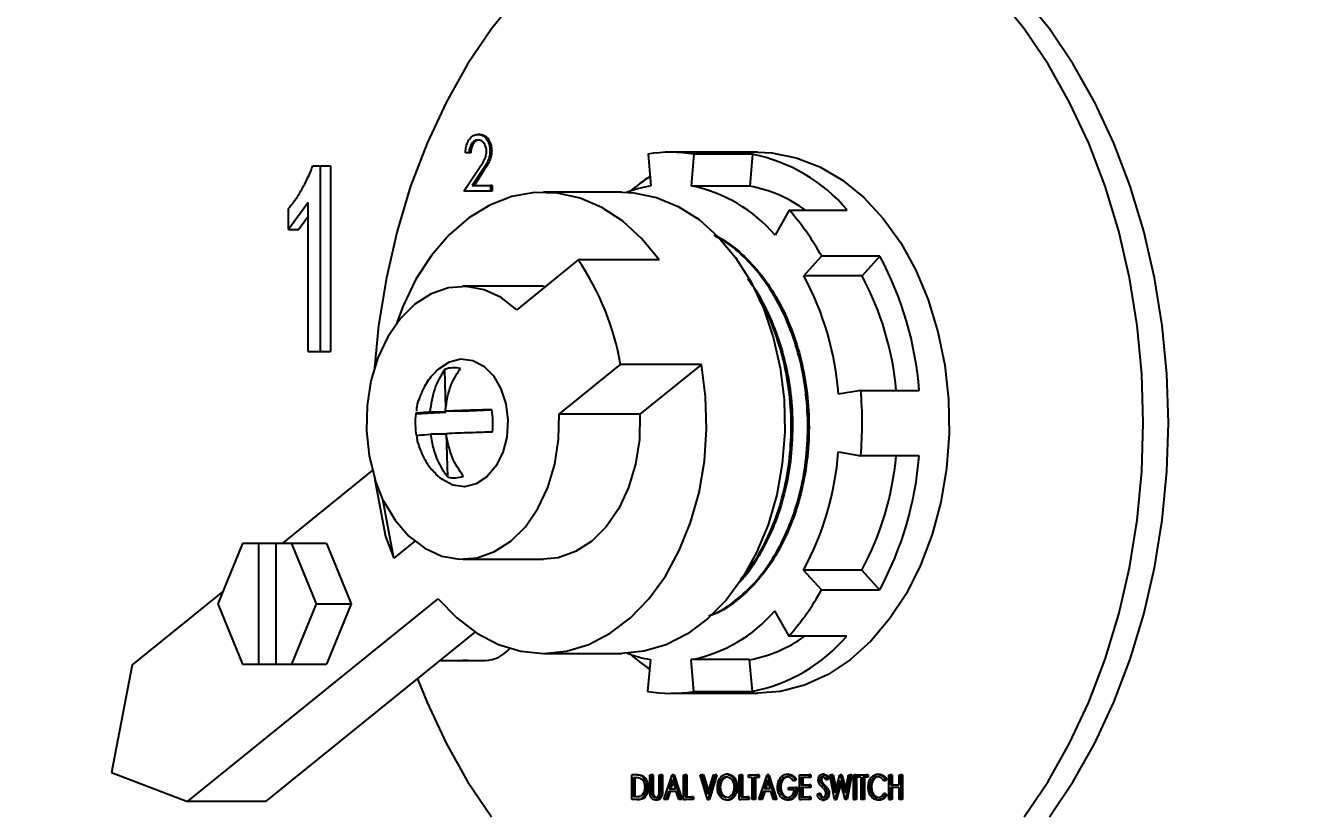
# Model space of a CAD drawing. Header units: millimetres. Extents: x 118006 to 124636, y -130611 to -125922.
# Drawn here: x 121237.7 to 121341.2, y -127298 to -127233.9 of the extents above; entities that cross this region are included whole.
import ezdxf

# ---------------------------------------------------------------- set-up
doc = ezdxf.new("R2010")
doc.units = ezdxf.units.MM
doc.header["$LTSCALE"] = 13
for name, color, linetype in [('几何体', 7, 'Continuous'), ('尺寸', 3, 'Continuous'), ('注释', 2, 'Continuous')]:
    doc.layers.add(name, color=color, linetype=linetype)
doc.styles.add('SLDTEXTSTYLE0', font='hyswlongfangsong.ttf')
doc.styles.get("Standard").update_dxf_attribs({"font": 'gbenor.shx', "bigfont": 'gbcbig.shx'})
doc.dimstyles.new('SLDDIMSTYLE0', dxfattribs={"dimtxt": 50, "dimasz": 40.8, "dimexe": 0, "dimexo": 0.0625, "dimgap": 12.5, "dimtad": 2, "dimdec": 0, "dimrnd": 1e-09, "dimzin": 12, "dimdsep": 46, "dimtxsty": 'SLDTEXTSTYLE0', "dimsah": 1, "dimcen": 0.09, "dimadec": 0, "dimazin": 3, "dimtfac": 1, "dimtdec": 0, "dimtmove": 0, "dimatfit": 0, "dimfxl": 1, "dimfrac": 2, "dimtolj": 1, "dimtzin": 12, "dimarcsym": 0})
doc.dimstyles.new('SLDDIMSTYLE2', dxfattribs={"dimtxt": 0.18, "dimasz": 40.8, "dimexe": 0, "dimexo": 0.0625, "dimgap": 0, "dimtad": 0, "dimtih": 1, "dimtoh": 1, "dimdec": 0, "dimrnd": 1e-09, "dimzin": 0, "dimdsep": 46, "dimtxsty": 'Standard', "dimsah": 1, "dimcen": 0.09, "dimadec": 0, "dimazin": 0, "dimtfac": 40.8, "dimtdec": 0, "dimtofl": 0, "dimtmove": 0, "dimatfit": 3, "dimfxl": 1, "dimfrac": 2, "dimtolj": 1, "dimtzin": 0, "dimarcsym": 0})

# ---------------------------------------------------------------- blocks, each defined once
blk = doc.blocks.new('*D37')
at = {"layer": 'Defpoints', "color": 0, "transparency": 16777216}
for p in [(121116.8, -127104.56), (121428.73, -127104.56), (121501.99, -127792.81)]:
    blk.add_point(p, dxfattribs=at)
at = {"layer": '尺寸', "color": 0, "lineweight": -2, "transparency": 16777216}
for p, q in [((121428.67, -127104.56), (121116.8, -127104.56)), ((121116.8, -127752.01), (121116.8, -127145.36)), ((121501.93, -127792.81), (121116.8, -127792.81))]:
    blk.add_line(p, q, dxfattribs=at)
at = {"layer": '尺寸', "color": 0, "transparency": 16777216}
for points in [[(121110, -127145.36), (121123.6, -127145.36), (121116.8, -127104.56)], [(121110, -127752.01), (121123.6, -127752.01), (121116.8, -127792.81)]]:
    blk.add_solid(points, dxfattribs=at)
at = {"layer": '尺寸', "color": 0, "transparency": 16777216, "insert": (121054.3, -127398.57), "char_height": 50, "attachment_point": 2, "rotation": 90, "style": 'SLDTEXTSTYLE0'}
blk.add_mtext('\\A1;730', dxfattribs=at)

msp = doc.modelspace()

# ---------------------------------------------------------------- linework, layer by layer
at = {"layer": '几何体'}
for p, q in [((121274.67, -127242.72), (121274.53, -127242.72)), ((121275.63, -127244.06), (121275.49, -127244.06)), ((121273.78, -127244.22), (121273.49, -127244.22)), ((121273.63, -127244.22), (121273.49, -127244.22)), ((121273.92, -127244.22), (121273.63, -127244.22)), ((121273.92, -127244.22), (121273.78, -127244.22)), ((121288.34, -127244.33), (121288.56, -127246.91)), ((121297.27, -127244.17), (121290.2, -127244.17)), ((121291.88, -127246.92), (121292.1, -127244.34)), ((121296.84, -127244.34), (121292.1, -127244.34)), ((121296.84, -127244.34), (121296.62, -127246.92)), ((121261.09, -127245.28), (121261.68, -127245.28)), ((121261.68, -127245.28), (121261.68, -127260.37)), ((121261.68, -127245.28), (121262.51, -127245.28)), ((121262.51, -127245.28), (121262.51, -127260.37)), ((121273.37, -127247.34), (121274.6, -127245.47)), ((121274.85, -127245.67), (121274.05, -127246.87)), ((121274.99, -127245.67), (121274.19, -127246.87)), ((121274.99, -127245.67), (121274.85, -127245.67)), ((121274.05, -127246.87), (121275.53, -127246.87)), ((121275.53, -127246.87), (121275.53, -127247.34)), ((121275.67, -127246.87), (121275.53, -127246.87)), ((121275.67, -127246.87), (121275.67, -127247.34)), ((121296.62, -127246.92), (121291.88, -127246.92)), ((121275.53, -127247.34), (121273.37, -127247.34)), ((121273.51, -127247.34), (121273.37, -127247.34)), ((121275.67, -127247.34), (121273.51, -127247.34)), ((121275.67, -127247.34), (121275.53, -127247.34)), ((121286.21, -127247.42), (121279.85, -127247.42)), ((121260.7, -127248.27), (121259.09, -127250.46)), ((121259.09, -127250.46), (121259.09, -127248.79)), ((121260.7, -127260.37), (121260.7, -127248.27)), ((121299.81, -127248.87), (121298.67, -127250.91)), ((121299.81, -127248.87), (121304.55, -127248.87)), ((121260.7, -127249.41), (121259.93, -127250.46)), ((121259.09, -127250.46), (121259.93, -127250.46)), ((121282.66, -127252.93), (121277.67, -127256.98)), ((121289.24, -127252.93), (121282.66, -127252.93)), ((121301.02, -127254.23), (121302.46, -127252.63)), ((121307.2, -127252.63), (121302.46, -127252.63)), ((121307.2, -127252.63), (121305.75, -127254.23)), ((121305.75, -127254.23), (121301.02, -127254.23)), ((121279.85, -127255.07), (121273.27, -127255.07)), ((121279.85, -127255.07), (121280.02, -127255.08)), ((121260.7, -127260.37), (121261.68, -127260.37)), ((121261.68, -127260.37), (121262.51, -127260.37)), ((121281.11, -127265.48), (121286.1, -127261.44)), ((121292.68, -127261.44), (121286.1, -127261.44)), ((121292.68, -127261.44), (121287.68, -127265.48)), ((121271.9, -127265), (121271.81, -127261.83)), ((121305.65, -127263.54), (121303.82, -127263.85)), ((121305.65, -127263.54), (121310.39, -127263.54)), ((121269.45, -127265.44), (121271.91, -127265.31)), ((121271.91, -127265.31), (121270.59, -127265.31)), ((121273.18, -127265.24), (121271.86, -127265.24)), ((121271.91, -127265.31), (121271.91, -127265.24)), ((121273.18, -127265.24), (121275.64, -127265.11)), ((121287.68, -127265.48), (121281.11, -127265.48)), ((121271.96, -127267.11), (121270.64, -127267.11)), ((121272.05, -127270.58), (121271.96, -127267.11)), ((121303.82, -127268.54), (121305.64, -127268.86)), ((121310.38, -127268.86), (121305.64, -127268.86)), ((121265.92, -127270.06), (121258.6, -127275.99)), ((121266.11, -127270.82), (121266.14, -127270.79)), ((121266.11, -127270.82), (121266.81, -127272.55)), ((121266.11, -127270.82), (121266.98, -127275.43)), ((121266.81, -127272.55), (121266.84, -127272.53)), ((121267.68, -127277.17), (121266.81, -127272.55)), ((121255.37, -127275.99), (121253.36, -127280.89)), ((121256.66, -127275.99), (121255.37, -127275.99)), ((121256.66, -127275.99), (121256.66, -127285.79)), ((121258.07, -127275.99), (121256.66, -127275.99)), ((121259.37, -127275.99), (121258.07, -127275.99)), ((121258.07, -127275.99), (121258.07, -127285.79)), ((121261.37, -127280.89), (121259.37, -127275.99)), ((121262.19, -127275.99), (121259.37, -127275.99)), ((121262.19, -127275.99), (121264.19, -127280.89)), ((121266.98, -127275.43), (121267.68, -127277.17)), ((121269.37, -127275.8), (121267.68, -127277.17)), ((121273.27, -127277.27), (121279.85, -127277.27)), ((121302.44, -127279.76), (121300.99, -127278.15)), ((121305.73, -127278.15), (121300.99, -127278.15)), ((121305.73, -127278.15), (121307.18, -127279.76)), ((121253.77, -127279.89), (121246.39, -127285.86)), ((121302.44, -127279.76), (121307.18, -127279.76)), ((121250.88, -127296.97), (121271.28, -127280.48)), ((121253.36, -127280.89), (121255.37, -127285.79)), ((121259.37, -127285.79), (121261.37, -127280.89)), ((121261.37, -127280.89), (121264.19, -127280.89)), ((121264.19, -127280.89), (121262.19, -127285.79)), ((121298.64, -127281.46), (121299.78, -127283.51)), ((121257.25, -127296.97), (121274.29, -127283.19)), ((121304.51, -127283.51), (121299.78, -127283.51)), ((121271.44, -127285.5), (121275.09, -127285.5)), ((121273.55, -127285.5), (121273.27, -127285.5)), ((121273.27, -127285.5), (121273.27, -127285.5)), ((121273.41, -127285.5), (121273.27, -127285.5)), ((121273.7, -127285.5), (121273.41, -127285.5)), ((121273.55, -127285.5), (121273.55, -127285.5)), ((121273.7, -127285.5), (121273.55, -127285.5)), ((121273.7, -127285.5), (121273.7, -127285.5)), ((121279.85, -127284.92), (121286.21, -127284.92)), ((121288.53, -127285.43), (121288.3, -127288.01)), ((121292.06, -127288.02), (121291.84, -127285.43)), ((121296.58, -127285.43), (121291.84, -127285.43)), ((121296.58, -127285.43), (121296.8, -127288.02)), ((121246.39, -127285.86), (121244.71, -127294.6)), ((121255.37, -127285.79), (121256.66, -127285.79)), ((121256.66, -127285.79), (121258.07, -127285.79)), ((121258.07, -127285.79), (121259.37, -127285.79)), ((121259.37, -127285.79), (121262.19, -127285.79)), ((121290.2, -127288.17), (121297.27, -127288.17)), ((121292.06, -127288.02), (121296.8, -127288.02)), ((121244.71, -127294.6), (121250.88, -127296.97)), ((121287.03, -127296.8), (121287.03, -127294.8)), ((121287.32, -127294.8), (121287.03, -127294.8)), ((121287.46, -127294.8), (121287.32, -127294.8)), ((121288.48, -127296.01), (121288.48, -127294.8)), ((121288.48, -127294.8), (121288.61, -127294.8)), ((121288.61, -127294.8), (121288.61, -127296)), ((121288.75, -127294.8), (121288.61, -127294.8)), ((121288.75, -127294.8), (121288.75, -127296)), ((121289.26, -127296), (121289.26, -127294.8)), ((121289.26, -127294.8), (121289.39, -127294.8)), ((121289.39, -127294.8), (121289.39, -127296.01)), ((121289.53, -127294.8), (121289.39, -127294.8)), ((121289.53, -127294.8), (121289.53, -127296.01)), ((121289.64, -127296.8), (121290.31, -127294.8)), ((121290.31, -127294.8), (121290.33, -127294.8)), ((121290.47, -127294.8), (121290.33, -127294.8)), ((121290.33, -127294.8), (121290.98, -127296.8)), ((121290.47, -127294.8), (121291.13, -127296.8)), ((121291.24, -127296.8), (121291.24, -127294.8)), ((121291.24, -127294.8), (121291.37, -127294.8)), ((121291.37, -127294.8), (121291.37, -127296.6)), ((121291.51, -127294.8), (121291.37, -127294.8)), ((121291.51, -127294.8), (121291.51, -127296.6)), ((121293.18, -127296.8), (121292.58, -127294.8)), ((121292.58, -127294.8), (121292.72, -127294.8)), ((121292.72, -127294.8), (121293.19, -127296.38)), ((121292.86, -127294.8), (121292.72, -127294.8)), ((121292.86, -127294.8), (121293.26, -127296.14)), ((121293.19, -127296.38), (121293.66, -127294.8)), ((121293.8, -127294.8), (121293.2, -127296.8)), ((121293.94, -127294.8), (121293.34, -127296.8)), ((121293.66, -127294.8), (121293.8, -127294.8)), ((121293.94, -127294.8), (121293.8, -127294.8)), ((121294.85, -127294.75), (121294.71, -127294.75)), ((121295.75, -127296.8), (121295.75, -127294.8)), ((121295.75, -127294.8), (121295.88, -127294.8)), ((121295.88, -127294.8), (121295.88, -127296.6)), ((121296.02, -127294.8), (121295.88, -127294.8)), ((121296.02, -127294.8), (121296.02, -127296.6)), ((121296.5, -127295.01), (121296.5, -127294.8)), ((121296.5, -127294.8), (121297.24, -127294.8)), ((121297.24, -127294.8), (121297.24, -127295.01)), ((121297.38, -127294.8), (121297.24, -127294.8)), ((121297.35, -127296.8), (121298.02, -127294.8)), ((121297.38, -127294.8), (121297.38, -127295.01)), ((121298.02, -127294.8), (121298.04, -127294.8)), ((121298.04, -127294.8), (121298.69, -127296.8)), ((121298.18, -127294.8), (121298.04, -127294.8)), ((121298.18, -127294.8), (121298.83, -127296.8)), ((121299.63, -127294.75), (121299.77, -127294.75)), ((121300.65, -127296.8), (121300.65, -127294.8)), ((121300.65, -127294.8), (121301.45, -127294.8)), ((121301.45, -127294.8), (121301.45, -127295.01)), ((121301.59, -127294.8), (121301.45, -127294.8)), ((121301.59, -127294.8), (121301.59, -127295.01)), ((121302.68, -127294.75), (121302.54, -127294.75)), ((121303.51, -127296.8), (121303.13, -127294.8)), ((121303.13, -127294.8), (121303.26, -127294.8)), ((121303.26, -127294.8), (121303.54, -127296.27)), ((121303.41, -127294.8), (121303.26, -127294.8)), ((121303.41, -127294.8), (121303.63, -127295.97)), ((121303.54, -127296.27), (121303.95, -127294.8)), ((121303.95, -127294.8), (121303.97, -127294.8)), ((121303.97, -127294.8), (121304.37, -127296.26)), ((121304.11, -127294.8), (121303.97, -127294.8)), ((121304.11, -127294.8), (121304.43, -127295.95)), ((121304.37, -127296.26), (121304.65, -127294.8)), ((121304.78, -127294.8), (121304.4, -127296.8)), ((121304.92, -127294.8), (121304.54, -127296.8)), ((121304.65, -127294.8), (121304.78, -127294.8)), ((121304.92, -127294.8), (121304.78, -127294.8)), ((121305.04, -127296.8), (121305.04, -127294.8)), ((121305.04, -127294.8), (121305.16, -127294.8)), ((121305.16, -127294.8), (121305.16, -127296.8)), ((121305.3, -127294.8), (121305.16, -127294.8)), ((121305.3, -127294.8), (121305.3, -127296.8)), ((121305.36, -127295), (121305.36, -127294.8)), ((121305.36, -127294.8), (121306.11, -127294.8)), ((121306.11, -127294.8), (121306.11, -127295)), ((121306.25, -127294.8), (121306.11, -127294.8)), ((121306.25, -127294.8), (121306.25, -127295)), ((121307.01, -127294.75), (121307.15, -127294.75)), ((121307.92, -127296.8), (121307.92, -127294.8)), ((121307.92, -127294.8), (121308.05, -127294.8)), ((121308.05, -127294.8), (121308.05, -127295.62)), ((121308.19, -127294.8), (121308.05, -127294.8)), ((121308.19, -127294.8), (121308.19, -127295.62)), ((121308.77, -127295.62), (121308.77, -127294.8)), ((121308.77, -127294.8), (121308.9, -127294.8)), ((121308.9, -127294.8), (121308.9, -127296.8)), ((121309.04, -127294.8), (121308.9, -127294.8)), ((121309.04, -127294.8), (121309.04, -127296.8)), ((121287.16, -127295.01), (121287.26, -127295.01)), ((121287.16, -127296.6), (121287.16, -127295.01)), ((121287.16, -127295.01), (121287.26, -127295.01)), ((121287.3, -127296.6), (121287.3, -127295.01)), ((121287.91, -127294.87), (121287.77, -127294.87)), ((121288.33, -127295.83), (121288.19, -127295.83)), ((121290.07, -127295.96), (121290.32, -127295.19)), ((121290.21, -127295.96), (121290.39, -127295.41)), ((121290.32, -127295.19), (121290.57, -127295.96)), ((121294.24, -127295.81), (121294.1, -127295.81)), ((121295.6, -127295.8), (121295.46, -127295.8)), ((121296.8, -127295.01), (121296.5, -127295.01)), ((121296.64, -127295.01), (121296.5, -127295.01)), ((121296.8, -127295.01), (121296.64, -127295.01)), ((121296.81, -127296.8), (121296.8, -127295.01)), ((121297.24, -127295.01), (121296.93, -127295.01)), ((121296.93, -127295.01), (121296.93, -127296.8)), ((121297.07, -127295.01), (121296.93, -127295.01)), ((121297.07, -127295.01), (121297.07, -127296.8)), ((121297.38, -127295.01), (121297.07, -127295.01)), ((121297.38, -127295.01), (121297.24, -127295.01)), ((121297.77, -127295.95), (121298.03, -127295.19)), ((121297.91, -127295.95), (121298.1, -127295.4)), ((121298.03, -127295.19), (121298.28, -127295.95)), ((121299.14, -127295.79), (121299, -127295.79)), ((121299.76, -127296.03), (121299.76, -127295.83)), ((121299.76, -127295.83), (121300.36, -127295.83)), ((121300.27, -127295.14), (121300.16, -127295.29)), ((121300.3, -127295.29), (121300.16, -127295.29)), ((121300.41, -127295.14), (121300.27, -127295.14)), ((121300.41, -127295.14), (121300.3, -127295.29)), ((121300.5, -127295.83), (121300.36, -127295.83)), ((121301.45, -127295.01), (121300.78, -127295.01)), ((121300.78, -127295.01), (121300.78, -127295.62)), ((121300.92, -127295.01), (121300.78, -127295.01)), ((121300.78, -127295.62), (121301.45, -127295.62)), ((121301.45, -127295.83), (121300.78, -127295.83)), ((121300.78, -127295.83), (121300.78, -127296.59)), ((121300.92, -127295.83), (121300.78, -127295.83)), ((121300.92, -127295.01), (121300.92, -127295.62)), ((121301.59, -127295.01), (121300.92, -127295.01)), ((121300.92, -127295.83), (121300.92, -127296.59)), ((121301.59, -127295.83), (121300.92, -127295.83)), ((121301.59, -127295.01), (121301.45, -127295.01)), ((121301.45, -127295.62), (121301.45, -127295.83)), ((121301.59, -127295.62), (121301.45, -127295.62)), ((121301.59, -127295.83), (121301.45, -127295.83)), ((121301.59, -127295.62), (121301.59, -127295.83)), ((121302.46, -127295.21), (121302.32, -127295.21)), ((121302.55, -127295.47), (121302.41, -127295.47)), ((121302.74, -127295.66), (121302.6, -127295.66)), ((121302.92, -127295.09), (121302.8, -127295.21)), ((121302.94, -127295.21), (121302.8, -127295.21)), ((121303.06, -127295.09), (121302.92, -127295.09)), ((121303.06, -127295.09), (121302.94, -127295.21)), ((121303.96, -127295.27), (121303.53, -127296.8)), ((121304.03, -127295.52), (121303.67, -127296.8)), ((121304.38, -127296.8), (121303.96, -127295.27)), ((121305.67, -127295), (121305.36, -127295)), ((121305.5, -127295), (121305.36, -127295)), ((121305.67, -127295), (121305.5, -127295)), ((121305.67, -127296.8), (121305.67, -127295)), ((121306.11, -127295), (121305.8, -127295)), ((121305.8, -127295), (121305.8, -127296.8)), ((121305.94, -127295), (121305.8, -127295)), ((121305.94, -127295), (121305.94, -127296.8)), ((121306.25, -127295), (121305.94, -127295)), ((121306.25, -127295), (121306.11, -127295)), ((121306.52, -127295.8), (121306.38, -127295.8)), ((121307.63, -127295.17), (121307.52, -127295.29)), ((121307.66, -127295.29), (121307.52, -127295.29)), ((121307.77, -127295.17), (121307.63, -127295.17)), ((121307.77, -127295.17), (121307.66, -127295.29)), ((121308.05, -127295.62), (121308.77, -127295.62)), ((121308.77, -127295.82), (121308.05, -127295.82)), ((121308.05, -127295.82), (121308.05, -127296.8)), ((121308.19, -127295.82), (121308.05, -127295.82)), ((121308.77, -127295.82), (121308.19, -127295.82)), ((121308.19, -127295.82), (121308.19, -127296.8)), ((121308.77, -127296.8), (121308.77, -127295.82)), ((121287.47, -127296.8), (121287.03, -127296.8)), ((121287.17, -127296.8), (121287.03, -127296.8)), ((121287.32, -127296.6), (121287.16, -127296.6)), ((121287.61, -127296.8), (121287.17, -127296.8)), ((121287.47, -127296.8), (121287.61, -127296.8)), ((121288.75, -127296), (121288.61, -127296)), ((121288.76, -127296.27), (121288.62, -127296.27)), ((121289.09, -127296.85), (121288.95, -127296.85)), ((121289.53, -127296.01), (121289.39, -127296.01)), ((121289.78, -127296.8), (121289.64, -127296.8)), ((121289.78, -127296.8), (121289.64, -127296.8)), ((121290, -127296.16), (121289.78, -127296.8)), ((121289.92, -127296.8), (121289.78, -127296.8)), ((121289.92, -127296.8), (121289.78, -127296.8)), ((121290.14, -127296.16), (121289.92, -127296.8)), ((121290.64, -127296.16), (121290, -127296.16)), ((121290.14, -127296.16), (121290, -127296.16)), ((121290.57, -127295.96), (121290.07, -127295.96)), ((121290.64, -127296.16), (121290.14, -127296.16)), ((121290.85, -127296.8), (121290.64, -127296.16)), ((121290.99, -127296.8), (121290.85, -127296.8)), ((121290.98, -127296.8), (121290.85, -127296.8)), ((121291.13, -127296.8), (121290.98, -127296.8)), ((121291.13, -127296.8), (121290.99, -127296.8)), ((121291.91, -127296.8), (121291.24, -127296.8)), ((121291.24, -127296.8), (121291.38, -127296.8)), ((121291.37, -127296.6), (121291.91, -127296.6)), ((121292.05, -127296.8), (121291.38, -127296.8)), ((121291.91, -127296.6), (121291.91, -127296.8)), ((121292.05, -127296.6), (121291.91, -127296.6)), ((121292.05, -127296.8), (121291.91, -127296.8)), ((121292.05, -127296.6), (121292.05, -127296.8)), ((121293.2, -127296.8), (121293.18, -127296.8)), ((121293.18, -127296.8), (121293.32, -127296.8)), ((121293.34, -127296.8), (121293.2, -127296.8)), ((121293.34, -127296.8), (121293.32, -127296.8)), ((121294.86, -127296.85), (121294.72, -127296.85)), ((121296.42, -127296.8), (121295.75, -127296.8)), ((121295.75, -127296.8), (121295.89, -127296.8)), ((121295.88, -127296.6), (121296.42, -127296.6)), ((121296.57, -127296.8), (121295.89, -127296.8)), ((121296.42, -127296.6), (121296.42, -127296.8)), ((121296.57, -127296.6), (121296.42, -127296.6)), ((121296.57, -127296.8), (121296.42, -127296.8)), ((121296.57, -127296.6), (121296.57, -127296.8)), ((121296.93, -127296.8), (121296.81, -127296.8)), ((121296.95, -127296.8), (121296.81, -127296.8)), ((121297.07, -127296.8), (121296.93, -127296.8)), ((121297.07, -127296.8), (121296.95, -127296.8)), ((121297.49, -127296.8), (121297.35, -127296.8)), ((121297.49, -127296.8), (121297.35, -127296.8)), ((121297.7, -127296.16), (121297.49, -127296.8)), ((121297.63, -127296.8), (121297.49, -127296.8)), ((121297.63, -127296.8), (121297.49, -127296.8)), ((121297.84, -127296.16), (121297.63, -127296.8)), ((121298.34, -127296.16), (121297.7, -127296.16)), ((121297.84, -127296.16), (121297.7, -127296.16)), ((121298.28, -127295.95), (121297.77, -127295.95)), ((121298.34, -127296.16), (121297.84, -127296.16)), ((121298.55, -127296.8), (121298.34, -127296.16)), ((121298.69, -127296.8), (121298.55, -127296.8)), ((121298.69, -127296.8), (121298.55, -127296.8)), ((121298.83, -127296.8), (121298.69, -127296.8)), ((121298.83, -127296.8), (121298.69, -127296.8)), ((121299.8, -127296.85), (121299.66, -127296.85)), ((121300.23, -127296.03), (121299.76, -127296.03)), ((121299.9, -127296.03), (121299.76, -127296.03)), ((121300.23, -127296.03), (121299.9, -127296.03)), ((121301.45, -127296.8), (121300.65, -127296.8)), ((121300.65, -127296.8), (121300.79, -127296.8)), ((121300.78, -127296.59), (121301.45, -127296.59)), ((121301.59, -127296.8), (121300.79, -127296.8)), ((121301.45, -127296.59), (121301.45, -127296.8)), ((121301.59, -127296.59), (121301.45, -127296.59)), ((121301.59, -127296.8), (121301.45, -127296.8)), ((121301.59, -127296.59), (121301.59, -127296.8)), ((121302.1, -127296.41), (121302.22, -127296.31)), ((121302.36, -127296.31), (121302.22, -127296.31)), ((121302.53, -127296.85), (121302.67, -127296.85)), ((121303.07, -127296.31), (121302.93, -127296.31)), ((121303.53, -127296.8), (121303.51, -127296.8)), ((121303.51, -127296.8), (121303.65, -127296.8)), ((121303.67, -127296.8), (121303.53, -127296.8)), ((121303.67, -127296.8), (121303.65, -127296.8)), ((121304.4, -127296.8), (121304.38, -127296.8)), ((121304.52, -127296.8), (121304.38, -127296.8)), ((121304.54, -127296.8), (121304.4, -127296.8)), ((121304.54, -127296.8), (121304.52, -127296.8)), ((121305.16, -127296.8), (121305.04, -127296.8)), ((121305.04, -127296.8), (121305.18, -127296.8)), ((121305.3, -127296.8), (121305.16, -127296.8)), ((121305.3, -127296.8), (121305.18, -127296.8)), ((121305.8, -127296.8), (121305.67, -127296.8)), ((121305.81, -127296.8), (121305.67, -127296.8)), ((121305.94, -127296.8), (121305.8, -127296.8)), ((121305.94, -127296.8), (121305.81, -127296.8)), ((121307.16, -127296.85), (121307.01, -127296.85)), ((121307.52, -127296.31), (121307.63, -127296.43)), ((121307.66, -127296.31), (121307.52, -127296.31)), ((121307.77, -127296.43), (121307.63, -127296.43)), ((121307.66, -127296.31), (121307.77, -127296.43)), ((121308.05, -127296.8), (121307.92, -127296.8)), ((121307.92, -127296.8), (121308.06, -127296.8)), ((121308.19, -127296.8), (121308.05, -127296.8)), ((121308.19, -127296.8), (121308.06, -127296.8)), ((121308.91, -127296.8), (121308.77, -127296.8)), ((121308.9, -127296.8), (121308.77, -127296.8)), ((121309.04, -127296.8), (121308.9, -127296.8)), ((121309.04, -127296.8), (121308.91, -127296.8)), ((121257.25, -127296.97), (121250.88, -127296.97))]:
    msp.add_line(p, q, dxfattribs=at)
at = {"layer": '几何体', "flags": 128}
for points in [[(121277.73, -127231.52), (121275.61, -127234.14), (121273.67, -127237.01), (121271.92, -127240.12), (121270.37, -127243.44), (121269.03, -127246.94), (121267.93, -127250.6), (121267.06, -127254.38), (121266.43, -127258.26), (121266.09, -127261.7)], [(121318.94, -127298.21), (121320.88, -127295.33), (121322.63, -127292.22), (121324.18, -127288.9), (121325.51, -127285.4), (121326.62, -127281.74), (121327.49, -127277.96), (121328.11, -127274.08), (121328.49, -127270.14), (121328.62, -127266.17), (121328.49, -127262.2), (121328.11, -127258.25), (121327.49, -127254.38), (121326.62, -127250.59), (121325.51, -127246.94), (121324.18, -127243.44), (121322.63, -127240.12), (121320.88, -127237.01), (121318.93, -127234.13), (121316.81, -127231.52)], [(121320.99, -127298.21), (121322.93, -127295.33), (121324.68, -127292.22), (121326.23, -127288.9), (121327.56, -127285.4), (121328.67, -127281.74), (121329.54, -127277.96), (121330.16, -127274.08), (121330.54, -127270.14), (121330.67, -127266.17), (121330.54, -127262.2), (121330.16, -127258.25), (121329.54, -127254.38), (121328.67, -127250.59), (121327.56, -127246.94), (121326.23, -127243.44), (121324.68, -127240.12), (121322.93, -127237.01), (121320.98, -127234.13), (121318.86, -127231.52)], [(121297.27, -127244.17), (121298.42, -127244.23), (121300.39, -127244.62), (121302.31, -127245.36), (121304.15, -127246.44), (121305.88, -127247.85), (121307.47, -127249.56), (121308.89, -127251.54), (121310.12, -127253.76), (121311.13, -127256.18), (121311.92, -127258.77), (121312.47, -127261.48), (121312.77, -127264.27), (121312.82, -127267.08), (121312.61, -127269.89), (121312.15, -127272.63), (121311.44, -127275.27), (121310.5, -127277.75), (121309.35, -127280.05), (121307.99, -127282.12), (121306.46, -127283.93), (121304.78, -127285.44), (121302.98, -127286.64), (121301.08, -127287.5), (121299.12, -127288.02), (121297.27, -127288.17)], [(121289.24, -127252.93), (121287.84, -127251.21), (121286.28, -127249.77), (121284.59, -127248.66), (121282.81, -127247.9), (121280.97, -127247.49), (121279.11, -127247.45), (121277.26, -127247.78), (121275.47, -127248.48), (121273.76, -127249.52), (121272.17, -127250.89), (121270.73, -127252.56), (121269.47, -127254.5), (121268.42, -127256.67), (121267.88, -127258.11)], [(121286.21, -127247.42), (121287.19, -127247.47), (121289.02, -127247.85), (121290.8, -127248.58), (121292.49, -127249.65), (121294.05, -127251.05), (121295.46, -127252.74), (121296.7, -127254.69), (121297.72, -127256.86), (121298.53, -127259.22), (121299.09, -127261.71), (121299.41, -127264.29), (121299.46, -127266.91), (121299.26, -127269.51), (121298.81, -127272.04), (121298.11, -127274.47), (121297.17, -127276.73), (121296.03, -127278.78), (121294.69, -127280.59), (121293.19, -127282.12), (121291.55, -127283.34), (121289.81, -127284.22), (121288, -127284.75), (121286.21, -127284.92)], [(121277.67, -127256.98), (121276.39, -127255.99), (121275.01, -127255.35), (121273.57, -127255.08), (121272.12, -127255.19), (121270.71, -127255.68), (121269.39, -127256.53), (121268.2, -127257.7), (121267.18, -127259.17), (121266.38, -127260.88), (121265.8, -127262.77), (121265.49, -127264.77), (121265.44, -127266.82), (121265.66, -127268.85), (121266.14, -127270.79)], [(121271.11, -127261.97), (121271.32, -127261.78), (121272.19, -127261.21), (121273.13, -127260.98), (121274.09, -127261.11), (121274.99, -127261.58), (121275.77, -127262.36), (121276.38, -127263.41), (121276.78, -127264.64), (121276.95, -127265.97), (121276.86, -127267.33), (121276.52, -127268.6), (121275.97, -127269.7), (121275.23, -127270.57), (121274.36, -127271.14), (121273.41, -127271.37), (121272.46, -127271.24), (121271.56, -127270.77), (121271.11, -127270.38)], [(121271.28, -127280.48), (121272.78, -127282.03), (121274.42, -127283.28), (121276.17, -127284.19), (121277.99, -127284.74), (121279.84, -127284.92), (121281.7, -127284.74), (121283.52, -127284.19), (121285.27, -127283.29), (121286.91, -127282.04), (121288.41, -127280.49), (121289.75, -127278.65), (121290.88, -127276.57), (121291.8, -127274.28), (121292.49, -127271.84), (121292.93, -127269.28), (121293.1, -127266.66), (121293.02, -127264.03), (121292.68, -127261.44)], [(121266.84, -127272.53), (121267.78, -127274.1), (121268.9, -127275.39), (121270.18, -127276.37), (121271.56, -127277.01), (121273, -127277.27), (121274.45, -127277.15), (121275.86, -127276.65), (121277.18, -127275.8), (121278.37, -127274.62), (121279.38, -127273.14), (121280.19, -127271.43), (121280.75, -127269.54), (121281.06, -127267.53), (121281.11, -127265.48)], [(121287.68, -127265.48), (121287.64, -127267.53), (121287.33, -127269.54), (121286.76, -127271.43), (121285.96, -127273.14), (121284.95, -127274.62), (121283.76, -127275.8), (121282.44, -127276.65), (121281.03, -127277.15), (121279.85, -127277.27)], [(121269.6, -127286.98), (121270.37, -127288.91), (121271.92, -127292.23), (121273.67, -127295.34), (121275.62, -127298.21)]]:
    msp.add_lwpolyline(points, dxfattribs=at)
at = {"layer": '几何体'}
for centre, radius, start, end in [((121290.2, -127255.22), 11.05, 80.0895, 99.694), ((121294.16, -127257.72), 13.65, 40.4339, 78.6549), ((121296.54, -127258.6), 14.82, 122.8489, 130.5987), ((121290.31, -127257.06), 10.3, 99.7639, 110.785), ((121289.51, -127258.72), 12.04, 40.4339, 78.6549), ((121294.59, -127257.86), 11.12, 53.8933, 79.4798), ((121284.72, -127262.33), 20.22, 28.6477, 41.7368), ((121264.82, -127265.1), 21.6, 9.7526, 34.2841), ((121282.95, -127265.63), 27.52, 4.3513, 28.1818), ((121279.63, -127265.69), 24.27, 4.3513, 28.1818), ((121284.42, -127265.67), 24.2, 5.0438, 28.1964), ((121272.57, -127263.97), 2.27, 76.7814, 109.4067), ((121274.71, -127266.17), 31.05, 355.0313, 4.8605), ((121275.69, -127266.17), 6.28, 173.3117, 189.7847), ((121269.45, -127266.17), 6.28, 353.3117, 9.7847), ((121279.66, -127266.66), 24.23, 331.6893, 355.544), ((121284.46, -127266.69), 24.16, 331.6742, 354.8353), ((121282.99, -127266.73), 27.48, 331.6893, 355.544), ((121272.57, -127268.38), 2.27, 256.7814, 289.4068), ((121284.77, -127270.05), 20.17, 318.1073, 331.2196), ((121289.53, -127273.65), 12.01, 281.1258, 319.4077), ((121294.6, -127274.52), 11.1, 280.2995, 305.8175), ((121294.17, -127274.65), 13.62, 281.1258, 319.4077), ((121274.98, -127282.72), 2.78, 272.2694, 319.7758), ((121290.31, -127275.27), 10.31, 249.2185, 260.0236), ((121296.55, -127273.72), 14.85, 229.4062, 236.9753), ((121290.2, -127277.13), 11.05, 260.0895, 279.694)]:
    msp.add_arc(centre, radius, start, end, dxfattribs=at)
for points, knots in [([(121273.49, -127244.22), (121273.5, -127244.09), (121273.52, -127243.79), (121273.65, -127243.35), (121273.9, -127242.98), (121274.2, -127242.75), (121274.43, -127242.73), (121274.53, -127242.72)], [0, 0, 0, 0, 0.172342, 0.387107, 0.598934, 0.811846, 1, 1, 1, 1]), ([(121274.53, -127242.72), (121274.62, -127242.73), (121274.82, -127242.75), (121275.08, -127242.92), (121275.3, -127243.21), (121275.46, -127243.6), (121275.48, -127243.9), (121275.49, -127244.06)], [0, 0, 0, 0, 0.189472, 0.380708, 0.574931, 0.782992, 1, 1, 1, 1]), ([(121274.67, -127242.72), (121274.77, -127242.73), (121274.96, -127242.75), (121275.23, -127242.92), (121275.44, -127243.21), (121275.6, -127243.6), (121275.62, -127243.9), (121275.63, -127244.06)], [0, 0, 0, 0, 0.189472, 0.380708, 0.574931, 0.782992, 1, 1, 1, 1]), ([(121274.51, -127243.18), (121274.42, -127243.19), (121274.25, -127243.22), (121274.03, -127243.4), (121273.88, -127243.66), (121273.8, -127243.94), (121273.78, -127244.13), (121273.78, -127244.22)], [0, 0, 0, 0, 0.247821, 0.445762, 0.643467, 0.841216, 1, 1, 1, 1]), ([(121274.66, -127243.18), (121274.56, -127243.19), (121274.39, -127243.22), (121274.17, -127243.4), (121274.02, -127243.66), (121273.94, -127243.94), (121273.93, -127244.13), (121273.92, -127244.22)], [0, 0, 0, 0, 0.247821, 0.445762, 0.643467, 0.841216, 1, 1, 1, 1]), ([(121275.21, -127244.09), (121275.2, -127243.98), (121275.18, -127243.75), (121275.03, -127243.47), (121274.85, -127243.27), (121274.66, -127243.19), (121274.55, -127243.18), (121274.51, -127243.18)], [0, 0, 0, 0, 0.232879, 0.467253, 0.672001, 0.897424, 1, 1, 1, 1]), ([(121274.6, -127245.47), (121274.67, -127245.38), (121274.86, -127245.09), (121275.15, -127244.67), (121275.19, -127244.25), (121275.21, -127244.09)], [0, 0, 0, 0, 0.241416, 0.726404, 1, 1, 1, 1]), ([(121275.49, -127244.06), (121275.48, -127244.19), (121275.47, -127244.49), (121275.31, -127244.92), (121275.09, -127245.3), (121274.93, -127245.55), (121274.85, -127245.67)], [0, 0, 0, 0, 0.211632, 0.47273, 0.735264, 1, 1, 1, 1]), ([(121275.63, -127244.06), (121275.62, -127244.19), (121275.61, -127244.49), (121275.45, -127244.92), (121275.23, -127245.3), (121275.07, -127245.55), (121274.99, -127245.67)], [0, 0, 0, 0, 0.2116316, 0.4727298, 0.7352643, 1, 1, 1, 1]), ([(121259.09, -127248.79), (121259.28, -127248.55), (121259.66, -127248.06), (121260.18, -127247.22), (121260.67, -127246.3), (121260.95, -127245.62), (121261.09, -127245.28)], [0, 0, 0, 0, 0.2501, 0.500145, 0.750123, 1, 1, 1, 1]), ([(121293.69, -127250.89), (121294.03, -127251.07), (121294.99, -127251.55), (121296.43, -127252.81), (121297.96, -127254.59), (121299.26, -127256.74), (121300.27, -127259.13), (121301, -127261.74), (121301.4, -127264.45), (121301.48, -127267.24), (121301.22, -127269.98), (121300.64, -127272.63), (121299.76, -127275.07), (121298.6, -127277.28), (121297.2, -127279.17), (121295.58, -127280.67), (121294.25, -127281.58), (121293.45, -127281.85), (121293.27, -127281.91)], [0, 0, 0, 0, 0.036705, 0.103189, 0.1716, 0.238083, 0.306494, 0.372977, 0.441389, 0.507872, 0.576282, 0.642766, 0.711177, 0.77766, 0.846071, 0.912553, 0.980964, 1, 1, 1, 1]), ([(121293.33, -127281.84), (121293.49, -127281.79), (121294.22, -127281.53), (121295.49, -127280.65), (121297.08, -127279.19), (121298.49, -127277.31), (121299.65, -127275.11), (121300.54, -127272.66), (121301.12, -127270.02), (121301.38, -127267.28), (121301.3, -127264.5), (121300.91, -127261.77), (121300.19, -127259.17), (121299.17, -127256.76), (121297.88, -127254.62), (121296.35, -127252.83), (121294.99, -127251.62), (121294.1, -127251.17), (121293.85, -127251.04)], [0, 0, 0, 0, 0.016894, 0.081246, 0.149735, 0.218223, 0.28671, 0.355198, 0.423686, 0.492174, 0.560662, 0.629149, 0.697637, 0.766125, 0.834613, 0.9031, 0.971588, 1, 1, 1, 1]), ([(121296.43, -127254.48), (121296.48, -127254.54), (121297.04, -127255.19), (121297.9, -127256.76), (121298.93, -127259.12), (121299.65, -127261.74), (121300.06, -127264.45), (121300.13, -127267.24), (121299.88, -127269.98), (121299.3, -127272.62), (121298.42, -127275.08), (121297.24, -127277.26), (121296.31, -127278.65), (121295.73, -127279.19), (121295.69, -127279.22)], [0, 0, 0, 0, 0.010237, 0.107092, 0.206756, 0.303612, 0.403277, 0.500132, 0.599796, 0.696652, 0.796317, 0.893172, 0.992836, 1, 1, 1, 1]), ([(121295.87, -127278.9), (121296.29, -127278.37), (121297.2, -127277.25), (121298.3, -127275.12), (121299.19, -127272.68), (121299.77, -127270.04), (121300.03, -127267.3), (121299.96, -127264.52), (121299.57, -127261.79), (121298.84, -127259.19), (121298.1, -127257.3), (121297.53, -127256.38), (121297.4, -127256.17)], [0, 0, 0, 0, 0.095627, 0.203016, 0.31352, 0.420911, 0.531416, 0.638806, 0.74931, 0.8567, 0.967205, 1, 1, 1, 1]), ([(121271.11, -127262.01), (121271.04, -127262.07), (121270.65, -127262.41), (121270.2, -127263.13), (121269.77, -127264.04), (121269.54, -127264.72), (121269.51, -127265.11), (121269.5, -127265.23)], [0, 0, 0, 0, 0.081251, 0.420198, 0.676709, 0.900667, 1, 1, 1, 1]), ([(121271.81, -127261.83), (121271.5, -127262.33), (121270.88, -127263.33), (121270.69, -127264.65), (121270.59, -127265.31)], [0, 0, 0, 0, 0.497268, 1, 1, 1, 1]), ([(121271.86, -127265.24), (121271.91, -127264.85), (121272.04, -127263.8), (121272.5, -127262.61), (121272.95, -127261.95), (121273.09, -127261.76)], [0, 0, 0, 0, 0.300614, 0.797006, 1, 1, 1, 1]), ([(121270.59, -127265.31), (121270.37, -127265.32), (121269.8, -127265.36), (121269.44, -127265.41), (121269.45, -127265.43), (121269.45, -127265.44)], [0, 0, 0, 0, 0.300614, 0.797006, 1, 1, 1, 1]), ([(121275.64, -127265.11), (121274.96, -127265.13), (121273.61, -127265.16), (121272.45, -127265.21), (121271.86, -127265.24)], [0, 0, 0, 0, 0.497268, 1, 1, 1, 1]), ([(121269.5, -127267.24), (121269.52, -127267.22), (121269.58, -127267.18), (121270.28, -127267.13), (121270.64, -127267.11)], [0, 0, 0, 0, 0.497268, 1, 1, 1, 1]), ([(121269.53, -127267.28), (121269.54, -127267.39), (121269.57, -127267.69), (121269.78, -127268.3), (121270.13, -127269.11), (121270.6, -127269.85), (121270.99, -127270.22), (121271.11, -127270.34)], [0, 0, 0, 0, 0.09222, 0.26128, 0.54583, 0.850238, 1, 1, 1, 1]), ([(121270.64, -127267.11), (121270.71, -127267.5), (121270.9, -127268.54), (121271.42, -127269.73), (121271.91, -127270.39), (121272.05, -127270.58)], [0, 0, 0, 0, 0.300614, 0.797006, 1, 1, 1, 1]), ([(121271.91, -127267.04), (121272.25, -127267.02), (121273.15, -127266.98), (121274.48, -127266.94), (121275.42, -127266.91), (121275.69, -127266.91)], [0, 0, 0, 0, 0.300614, 0.797006, 1, 1, 1, 1]), ([(121273.32, -127270.52), (121272.98, -127270.02), (121272.31, -127269.02), (121272.04, -127267.7), (121271.91, -127267.04)], [0, 0, 0, 0, 0.497268, 1, 1, 1, 1]), ([(121287.77, -127294.87), (121287.72, -127294.86), (121287.64, -127294.82), (121287.48, -127294.81), (121287.38, -127294.8), (121287.32, -127294.8)], [0, 0, 0, 0, 0.300084, 0.599447, 1, 1, 1, 1]), ([(121287.46, -127294.8), (121287.51, -127294.8), (121287.61, -127294.8), (121287.76, -127294.82), (121287.86, -127294.86), (121287.91, -127294.87)], [0, 0, 0, 0, 0.312062, 0.653452, 1, 1, 1, 1]), ([(121293.98, -127295.81), (121293.99, -127295.67), (121294.01, -127295.4), (121294.16, -127295.06), (121294.38, -127294.84), (121294.57, -127294.76), (121294.68, -127294.75), (121294.71, -127294.75)], [0, 0, 0, 0, 0.247068, 0.495165, 0.707916, 0.921124, 1, 1, 1, 1]), ([(121294.71, -127294.75), (121294.81, -127294.76), (121294.98, -127294.78), (121295.21, -127294.98), (121295.37, -127295.24), (121295.45, -127295.53), (121295.46, -127295.73), (121295.46, -127295.8)], [0, 0, 0, 0, 0.243298, 0.44705, 0.649971, 0.870186, 1, 1, 1, 1]), ([(121294.85, -127294.75), (121294.95, -127294.76), (121295.13, -127294.78), (121295.35, -127294.98), (121295.51, -127295.24), (121295.6, -127295.53), (121295.6, -127295.73), (121295.6, -127295.8)], [0, 0, 0, 0, 0.243298, 0.44705, 0.649971, 0.870186, 1, 1, 1, 1]), ([(121298.87, -127295.8), (121298.88, -127295.67), (121298.9, -127295.4), (121299.06, -127295.06), (121299.27, -127294.84), (121299.47, -127294.76), (121299.59, -127294.75), (121299.63, -127294.75)], [0, 0, 0, 0, 0.2398808, 0.4804388, 0.6928709, 0.8981438, 1, 1, 1, 1]), ([(121299.63, -127294.75), (121299.73, -127294.76), (121299.92, -127294.79), (121300.13, -127294.96), (121300.23, -127295.1), (121300.27, -127295.14)], [0, 0, 0, 0, 0.402632, 0.807158, 1, 1, 1, 1]), ([(121299.77, -127294.75), (121299.87, -127294.76), (121300.06, -127294.79), (121300.27, -127294.96), (121300.38, -127295.1), (121300.41, -127295.14)], [0, 0, 0, 0, 0.402632, 0.807158, 1, 1, 1, 1]), ([(121302.19, -127295.22), (121302.19, -127295.15), (121302.2, -127295.03), (121302.28, -127294.88), (121302.37, -127294.79), (121302.46, -127294.75), (121302.52, -127294.75), (121302.54, -127294.75)], [0, 0, 0, 0, 0.256161, 0.487493, 0.682925, 0.894712, 1, 1, 1, 1]), ([(121302.54, -127294.75), (121302.59, -127294.76), (121302.68, -127294.77), (121302.81, -127294.9), (121302.88, -127295.02), (121302.92, -127295.09)], [0, 0, 0, 0, 0.308546, 0.60623, 1, 1, 1, 1]), ([(121302.68, -127294.75), (121302.73, -127294.76), (121302.82, -127294.77), (121302.95, -127294.9), (121303.02, -127295.02), (121303.06, -127295.09)], [0, 0, 0, 0, 0.308546, 0.60623, 1, 1, 1, 1]), ([(121306.25, -127295.79), (121306.26, -127295.65), (121306.28, -127295.4), (121306.42, -127295.09), (121306.61, -127294.87), (121306.82, -127294.76), (121306.96, -127294.75), (121307.01, -127294.75)], [0, 0, 0, 0, 0.243498, 0.44707, 0.649938, 0.863591, 1, 1, 1, 1]), ([(121307.01, -127294.75), (121307.11, -127294.76), (121307.28, -127294.78), (121307.5, -127294.95), (121307.59, -127295.1), (121307.63, -127295.17)], [0, 0, 0, 0, 0.40414, 0.744626, 1, 1, 1, 1]), ([(121307.15, -127294.75), (121307.25, -127294.76), (121307.43, -127294.78), (121307.64, -127294.95), (121307.73, -127295.1), (121307.77, -127295.17)], [0, 0, 0, 0, 0.40414, 0.744626, 1, 1, 1, 1]), ([(121287.26, -127295.01), (121287.31, -127295.01), (121287.4, -127295.01), (121287.55, -127295.02), (121287.64, -127295.05), (121287.69, -127295.06)], [0, 0, 0, 0, 0.323358, 0.660053, 1, 1, 1, 1]), ([(121287.47, -127296.8), (121287.57, -127296.8), (121287.72, -127296.79), (121287.92, -127296.67), (121288.07, -127296.47), (121288.17, -127296.18), (121288.19, -127295.95), (121288.19, -127295.83)], [0, 0, 0, 0, 0.250891, 0.410019, 0.569233, 0.773846, 1, 1, 1, 1]), ([(121288.33, -127295.83), (121288.33, -127295.96), (121288.31, -127296.2), (121288.19, -127296.49), (121288.05, -127296.68), (121287.85, -127296.79), (121287.7, -127296.8), (121287.61, -127296.8)], [0, 0, 0, 0, 0.252519, 0.447722, 0.60977, 0.772286, 1, 1, 1, 1]), ([(121287.69, -127295.06), (121287.76, -127295.1), (121287.88, -127295.17), (121288, -127295.38), (121288.06, -127295.61), (121288.06, -127295.76), (121288.07, -127295.83)], [0, 0, 0, 0, 0.289261, 0.551537, 0.792049, 1, 1, 1, 1]), ([(121288.07, -127295.83), (121288.06, -127295.93), (121288.05, -127296.1), (121287.96, -127296.33), (121287.85, -127296.48), (121287.76, -127296.53), (121287.73, -127296.55)], [0, 0, 0, 0, 0.3198842, 0.5694314, 0.8195091, 1, 1, 1, 1]), ([(121288.19, -127295.83), (121288.19, -127295.69), (121288.17, -127295.45), (121288.05, -127295.15), (121287.91, -127294.96), (121287.81, -127294.9), (121287.77, -127294.87)], [0, 0, 0, 0, 0.336374, 0.592581, 0.849989, 1, 1, 1, 1]), ([(121287.91, -127294.87), (121287.98, -127294.92), (121288.12, -127295.02), (121288.26, -127295.3), (121288.33, -127295.57), (121288.33, -127295.75), (121288.33, -127295.83)], [0, 0, 0, 0, 0.278142, 0.55726, 0.81258, 1, 1, 1, 1]), ([(121294.72, -127296.85), (121294.63, -127296.84), (121294.43, -127296.81), (121294.2, -127296.58), (121294.04, -127296.29), (121293.98, -127296.01), (121293.98, -127295.85), (121293.98, -127295.81)], [0, 0, 0, 0, 0.24635, 0.495014, 0.7063322, 0.9220131, 1, 1, 1, 1]), ([(121294.1, -127295.81), (121294.11, -127295.71), (121294.12, -127295.5), (121294.24, -127295.24), (121294.4, -127295.06), (121294.56, -127294.97), (121294.68, -127294.96), (121294.72, -127294.95)], [0, 0, 0, 0, 0.226264, 0.453906, 0.652886, 0.868791, 1, 1, 1, 1]), ([(121294.72, -127296.65), (121294.63, -127296.63), (121294.48, -127296.61), (121294.29, -127296.43), (121294.16, -127296.2), (121294.11, -127295.97), (121294.1, -127295.84), (121294.1, -127295.81)], [0, 0, 0, 0, 0.266335, 0.488502, 0.710412, 0.92128, 1, 1, 1, 1]), ([(121294.24, -127295.81), (121294.25, -127295.71), (121294.27, -127295.5), (121294.38, -127295.24), (121294.54, -127295.06), (121294.71, -127294.97), (121294.82, -127294.96), (121294.86, -127294.95)], [0, 0, 0, 0, 0.226264, 0.453906, 0.652886, 0.868791, 1, 1, 1, 1]), ([(121294.86, -127296.65), (121294.77, -127296.63), (121294.62, -127296.61), (121294.43, -127296.43), (121294.3, -127296.2), (121294.25, -127295.97), (121294.25, -127295.84), (121294.24, -127295.81)], [0, 0, 0, 0, 0.266335, 0.488502, 0.710412, 0.92128, 1, 1, 1, 1]), ([(121294.72, -127294.95), (121294.79, -127294.97), (121294.95, -127294.99), (121295.15, -127295.16), (121295.28, -127295.41), (121295.33, -127295.63), (121295.34, -127295.76), (121295.34, -127295.8)], [0, 0, 0, 0, 0.2412914, 0.4827444, 0.7144315, 0.9159453, 1, 1, 1, 1]), ([(121295.46, -127295.8), (121295.45, -127295.94), (121295.44, -127296.21), (121295.27, -127296.54), (121295.06, -127296.77), (121294.87, -127296.85), (121294.75, -127296.85), (121294.72, -127296.85)], [0, 0, 0, 0, 0.246027, 0.494272, 0.705544, 0.919323, 1, 1, 1, 1]), ([(121295.34, -127295.8), (121295.33, -127295.91), (121295.31, -127296.12), (121295.19, -127296.38), (121295.02, -127296.56), (121294.86, -127296.64), (121294.76, -127296.64), (121294.72, -127296.65)], [0, 0, 0, 0, 0.233796, 0.468773, 0.669551, 0.879461, 1, 1, 1, 1]), ([(121295.6, -127295.8), (121295.6, -127295.94), (121295.58, -127296.21), (121295.41, -127296.54), (121295.2, -127296.77), (121295.01, -127296.85), (121294.89, -127296.85), (121294.86, -127296.85)], [0, 0, 0, 0, 0.246027, 0.494272, 0.705544, 0.919323, 1, 1, 1, 1]), ([(121299.05, -127296.47), (121299.02, -127296.42), (121298.94, -127296.28), (121298.88, -127296.04), (121298.87, -127295.87), (121298.87, -127295.8)], [0, 0, 0, 0, 0.274339, 0.729803, 1, 1, 1, 1]), ([(121299.63, -127294.95), (121299.55, -127294.97), (121299.39, -127294.99), (121299.19, -127295.16), (121299.05, -127295.41), (121299, -127295.63), (121299, -127295.76), (121299, -127295.79)], [0, 0, 0, 0, 0.243854, 0.487875, 0.720271, 0.928049, 1, 1, 1, 1]), ([(121299, -127295.79), (121299.01, -127295.89), (121299.02, -127296.08), (121299.13, -127296.33), (121299.29, -127296.52), (121299.48, -127296.63), (121299.61, -127296.64), (121299.67, -127296.65)], [0, 0, 0, 0, 0.2022843, 0.4021644, 0.6059356, 0.8130163, 1, 1, 1, 1]), ([(121299.77, -127294.95), (121299.69, -127294.97), (121299.54, -127294.99), (121299.33, -127295.16), (121299.2, -127295.41), (121299.14, -127295.63), (121299.14, -127295.76), (121299.14, -127295.79)], [0, 0, 0, 0, 0.243854, 0.487875, 0.720271, 0.928049, 1, 1, 1, 1]), ([(121299.14, -127295.79), (121299.15, -127295.89), (121299.16, -127296.08), (121299.27, -127296.33), (121299.43, -127296.52), (121299.62, -127296.63), (121299.75, -127296.64), (121299.81, -127296.65)], [0, 0, 0, 0, 0.202284, 0.402164, 0.605936, 0.813016, 1, 1, 1, 1]), ([(121300.16, -127295.29), (121300.08, -127295.2), (121299.97, -127295.07), (121299.78, -127294.97), (121299.68, -127294.96), (121299.63, -127294.95)], [0, 0, 0, 0, 0.481435, 0.734946, 1, 1, 1, 1]), ([(121300.36, -127295.83), (121300.35, -127295.96), (121300.34, -127296.2), (121300.22, -127296.51), (121300.06, -127296.72), (121299.86, -127296.84), (121299.72, -127296.85), (121299.66, -127296.85)], [0, 0, 0, 0, 0.25154, 0.44425, 0.637186, 0.823552, 1, 1, 1, 1]), ([(121300.5, -127295.83), (121300.49, -127295.96), (121300.48, -127296.2), (121300.36, -127296.51), (121300.2, -127296.72), (121300, -127296.84), (121299.87, -127296.85), (121299.8, -127296.85)], [0, 0, 0, 0, 0.25154, 0.44425, 0.637186, 0.823552, 1, 1, 1, 1]), ([(121302.27, -127295.52), (121302.26, -127295.49), (121302.22, -127295.42), (121302.19, -127295.31), (121302.19, -127295.24), (121302.19, -127295.22)], [0, 0, 0, 0, 0.303707, 0.803035, 1, 1, 1, 1]), ([(121302.5, -127295.79), (121302.46, -127295.75), (121302.4, -127295.69), (121302.32, -127295.6), (121302.29, -127295.55), (121302.27, -127295.52)], [0, 0, 0, 0, 0.4978, 0.747957, 1, 1, 1, 1]), ([(121302.52, -127294.95), (121302.49, -127294.96), (121302.44, -127294.96), (121302.37, -127295.03), (121302.33, -127295.1), (121302.32, -127295.16), (121302.32, -127295.2), (121302.32, -127295.21)], [0, 0, 0, 0, 0.316945, 0.534718, 0.753051, 0.945214, 1, 1, 1, 1]), ([(121302.32, -127295.21), (121302.32, -127295.24), (121302.32, -127295.31), (121302.36, -127295.4), (121302.4, -127295.44), (121302.41, -127295.47)], [0, 0, 0, 0, 0.339169, 0.701798, 1, 1, 1, 1]), ([(121302.41, -127295.47), (121302.43, -127295.49), (121302.47, -127295.53), (121302.53, -127295.59), (121302.57, -127295.64), (121302.6, -127295.66)], [0, 0, 0, 0, 0.299399, 0.598288, 1, 1, 1, 1]), ([(121302.6, -127294.97), (121302.59, -127294.97), (121302.56, -127294.98), (121302.51, -127295.03), (121302.47, -127295.1), (121302.46, -127295.16), (121302.46, -127295.2), (121302.46, -127295.21)], [0, 0, 0, 0, 0.1071796, 0.3918298, 0.6772137, 0.9283886, 1, 1, 1, 1]), ([(121302.46, -127295.21), (121302.46, -127295.24), (121302.47, -127295.31), (121302.5, -127295.4), (121302.54, -127295.44), (121302.55, -127295.47)], [0, 0, 0, 0, 0.339169, 0.701798, 1, 1, 1, 1]), ([(121302.76, -127296.11), (121302.73, -127296.06), (121302.67, -127295.98), (121302.59, -127295.88), (121302.53, -127295.82), (121302.5, -127295.79)], [0, 0, 0, 0, 0.381462, 0.690074, 1, 1, 1, 1]), ([(121302.8, -127295.21), (121302.77, -127295.15), (121302.72, -127295.06), (121302.62, -127294.97), (121302.56, -127294.96), (121302.53, -127294.95), (121302.52, -127294.95)], [0, 0, 0, 0, 0.456702, 0.710132, 0.964707, 1, 1, 1, 1]), ([(121302.55, -127295.47), (121302.57, -127295.49), (121302.61, -127295.53), (121302.67, -127295.59), (121302.72, -127295.64), (121302.74, -127295.66)], [0, 0, 0, 0, 0.299399, 0.598288, 1, 1, 1, 1]), ([(121302.6, -127295.66), (121302.68, -127295.74), (121302.79, -127295.86), (121302.9, -127296.08), (121302.93, -127296.23), (121302.93, -127296.3), (121302.93, -127296.31)], [0, 0, 0, 0, 0.484584, 0.726544, 0.970673, 1, 1, 1, 1]), ([(121302.74, -127295.66), (121302.82, -127295.74), (121302.93, -127295.86), (121303.05, -127296.08), (121303.07, -127296.23), (121303.07, -127296.3), (121303.07, -127296.31)], [0, 0, 0, 0, 0.484584, 0.726544, 0.970673, 1, 1, 1, 1]), ([(121306.43, -127296.5), (121306.4, -127296.45), (121306.32, -127296.3), (121306.26, -127296.06), (121306.25, -127295.87), (121306.25, -127295.79)], [0, 0, 0, 0, 0.259809, 0.699393, 1, 1, 1, 1]), ([(121307, -127294.95), (121306.92, -127294.96), (121306.76, -127294.99), (121306.56, -127295.17), (121306.43, -127295.42), (121306.38, -127295.64), (121306.38, -127295.76), (121306.38, -127295.8)], [0, 0, 0, 0, 0.250462, 0.501972, 0.725008, 0.918829, 1, 1, 1, 1]), ([(121306.38, -127295.8), (121306.39, -127295.92), (121306.4, -127296.13), (121306.53, -127296.38), (121306.69, -127296.55), (121306.86, -127296.64), (121306.97, -127296.64), (121307.01, -127296.65)], [0, 0, 0, 0, 0.2538604, 0.4534014, 0.6521118, 0.8644699, 1, 1, 1, 1]), ([(121307.15, -127294.95), (121307.06, -127294.96), (121306.9, -127294.99), (121306.7, -127295.17), (121306.57, -127295.42), (121306.52, -127295.64), (121306.52, -127295.76), (121306.52, -127295.8)], [0, 0, 0, 0, 0.250462, 0.501972, 0.725008, 0.918829, 1, 1, 1, 1]), ([(121306.52, -127295.8), (121306.53, -127295.92), (121306.54, -127296.13), (121306.67, -127296.38), (121306.83, -127296.55), (121307, -127296.64), (121307.11, -127296.64), (121307.15, -127296.65)], [0, 0, 0, 0, 0.25386, 0.453401, 0.652112, 0.86447, 1, 1, 1, 1]), ([(121307.52, -127295.29), (121307.46, -127295.21), (121307.35, -127295.05), (121307.16, -127294.96), (121307.04, -127294.96), (121307, -127294.95)], [0, 0, 0, 0, 0.3999988, 0.8010892, 1, 1, 1, 1]), ([(121287.73, -127296.55), (121287.68, -127296.56), (121287.6, -127296.59), (121287.46, -127296.59), (121287.37, -127296.6), (121287.32, -127296.6)], [0, 0, 0, 0, 0.322009, 0.660422, 1, 1, 1, 1]), ([(121288.51, -127296.43), (121288.5, -127296.38), (121288.49, -127296.28), (121288.48, -127296.14), (121288.48, -127296.05), (121288.48, -127296.01)], [0, 0, 0, 0, 0.372739, 0.686017, 1, 1, 1, 1]), ([(121288.95, -127296.85), (121288.88, -127296.84), (121288.76, -127296.83), (121288.62, -127296.7), (121288.54, -127296.56), (121288.52, -127296.46), (121288.51, -127296.43)], [0, 0, 0, 0, 0.374662, 0.622378, 0.870708, 1, 1, 1, 1]), ([(121288.61, -127296), (121288.61, -127296.03), (121288.61, -127296.09), (121288.61, -127296.18), (121288.61, -127296.24), (121288.62, -127296.27)], [0, 0, 0, 0, 0.375606, 0.687601, 1, 1, 1, 1]), ([(121288.62, -127296.27), (121288.62, -127296.32), (121288.64, -127296.41), (121288.7, -127296.53), (121288.78, -127296.6), (121288.87, -127296.64), (121288.92, -127296.65), (121288.94, -127296.65)], [0, 0, 0, 0, 0.244212, 0.41854, 0.644226, 0.880059, 1, 1, 1, 1]), ([(121288.75, -127296), (121288.75, -127296.03), (121288.75, -127296.09), (121288.75, -127296.18), (121288.76, -127296.24), (121288.76, -127296.27)], [0, 0, 0, 0, 0.375606, 0.687601, 1, 1, 1, 1]), ([(121288.76, -127296.27), (121288.76, -127296.32), (121288.78, -127296.41), (121288.84, -127296.53), (121288.92, -127296.6), (121288.98, -127296.62), (121289, -127296.63)], [0, 0, 0, 0, 0.296482, 0.508123, 0.782114, 1, 1, 1, 1]), ([(121288.94, -127296.65), (121288.99, -127296.64), (121289.06, -127296.63), (121289.16, -127296.54), (121289.22, -127296.43), (121289.24, -127296.35), (121289.25, -127296.31)], [0, 0, 0, 0, 0.3045148, 0.5501078, 0.7955776, 1, 1, 1, 1]), ([(121289.39, -127296.01), (121289.39, -127296.14), (121289.39, -127296.35), (121289.31, -127296.6), (121289.21, -127296.75), (121289.09, -127296.84), (121289, -127296.85), (121288.95, -127296.85)], [0, 0, 0, 0, 0.338796, 0.511212, 0.683519, 0.837601, 1, 1, 1, 1]), ([(121289.53, -127296.01), (121289.53, -127296.14), (121289.53, -127296.35), (121289.45, -127296.6), (121289.35, -127296.75), (121289.23, -127296.84), (121289.14, -127296.85), (121289.09, -127296.85)], [0, 0, 0, 0, 0.338796, 0.511212, 0.683519, 0.837601, 1, 1, 1, 1]), ([(121289.25, -127296.31), (121289.25, -127296.28), (121289.26, -127296.21), (121289.26, -127296.11), (121289.26, -127296.04), (121289.26, -127296)], [0, 0, 0, 0, 0.322425, 0.660928, 1, 1, 1, 1]), ([(121299.66, -127296.85), (121299.56, -127296.84), (121299.39, -127296.82), (121299.18, -127296.67), (121299.08, -127296.53), (121299.05, -127296.47)], [0, 0, 0, 0, 0.414227, 0.764437, 1, 1, 1, 1]), ([(121299.67, -127296.65), (121299.75, -127296.64), (121299.89, -127296.62), (121300.06, -127296.48), (121300.19, -127296.28), (121300.22, -127296.11), (121300.23, -127296.03)], [0, 0, 0, 0, 0.296662, 0.534585, 0.773266, 1, 1, 1, 1]), ([(121302.53, -127296.85), (121302.48, -127296.84), (121302.38, -127296.83), (121302.24, -127296.71), (121302.15, -127296.55), (121302.11, -127296.44), (121302.1, -127296.41)], [0, 0, 0, 0, 0.256326, 0.530665, 0.885557, 1, 1, 1, 1]), ([(121302.22, -127296.31), (121302.24, -127296.37), (121302.29, -127296.47), (121302.38, -127296.59), (121302.47, -127296.64), (121302.51, -127296.64), (121302.53, -127296.65)], [0, 0, 0, 0, 0.32381, 0.650667, 0.888466, 1, 1, 1, 1]), ([(121302.36, -127296.31), (121302.38, -127296.37), (121302.43, -127296.47), (121302.51, -127296.59), (121302.58, -127296.62), (121302.6, -127296.63)], [0, 0, 0, 0, 0.393853, 0.791412, 1, 1, 1, 1]), ([(121302.53, -127296.65), (121302.57, -127296.64), (121302.64, -127296.63), (121302.73, -127296.56), (121302.78, -127296.47), (121302.8, -127296.38), (121302.81, -127296.32), (121302.81, -127296.31)], [0, 0, 0, 0, 0.302156, 0.527919, 0.71833, 0.908602, 1, 1, 1, 1]), ([(121302.93, -127296.31), (121302.93, -127296.38), (121302.92, -127296.5), (121302.84, -127296.66), (121302.74, -127296.78), (121302.63, -127296.84), (121302.56, -127296.85), (121302.53, -127296.85)], [0, 0, 0, 0, 0.225043, 0.431609, 0.638558, 0.872409, 1, 1, 1, 1]), ([(121303.07, -127296.31), (121303.07, -127296.38), (121303.06, -127296.5), (121302.99, -127296.66), (121302.88, -127296.78), (121302.77, -127296.84), (121302.7, -127296.85), (121302.67, -127296.85)], [0, 0, 0, 0, 0.2250426, 0.431609, 0.6385581, 0.8724088, 1, 1, 1, 1]), ([(121302.81, -127296.31), (121302.8, -127296.27), (121302.8, -127296.22), (121302.78, -127296.16), (121302.76, -127296.13), (121302.76, -127296.11)], [0, 0, 0, 0, 0.475462, 0.734983, 1, 1, 1, 1]), ([(121307.01, -127296.85), (121306.92, -127296.84), (121306.75, -127296.82), (121306.55, -127296.67), (121306.46, -127296.55), (121306.43, -127296.5)], [0, 0, 0, 0, 0.4382571, 0.7902299, 1, 1, 1, 1]), ([(121307.01, -127296.65), (121307.1, -127296.63), (121307.27, -127296.61), (121307.43, -127296.45), (121307.5, -127296.34), (121307.52, -127296.31)], [0, 0, 0, 0, 0.46653, 0.854395, 1, 1, 1, 1]), ([(121307.63, -127296.43), (121307.57, -127296.53), (121307.44, -127296.72), (121307.21, -127296.84), (121307.07, -127296.85), (121307.01, -127296.85)], [0, 0, 0, 0, 0.387197, 0.775569, 1, 1, 1, 1]), ([(121307.77, -127296.43), (121307.71, -127296.53), (121307.58, -127296.72), (121307.35, -127296.84), (121307.21, -127296.85), (121307.16, -127296.85)], [0, 0, 0, 0, 0.387197, 0.775568, 1, 1, 1, 1])]:
    msp.add_open_spline(points, degree=3, knots=knots, dxfattribs=at)

# ---------------------------------------------------------------- dimensions: what is measured, and where the dimension line sits
at = {"layer": '尺寸'}
dim = msp.add_linear_dim(base=(121116.8, -127104.56), p1=(121501.99, -127792.81), p2=(121428.73, -127104.56), angle=90, text='730', dimstyle='SLDDIMSTYLE0', dxfattribs=at)
dim.commit()
dim.dimension.update_dxf_attribs({"geometry": '*D37', "text_midpoint": (121116.8, -127398.57), "dimtype": 160})

# ---------------------------------------------------------------- leaders
at = {"layer": '注释'}
msp.add_leader([(121724.93, -127826.17), (120905.34, -126393.99)], dimstyle='SLDDIMSTYLE2', dxfattribs=at)

doc.saveas('drawing.dxf')
